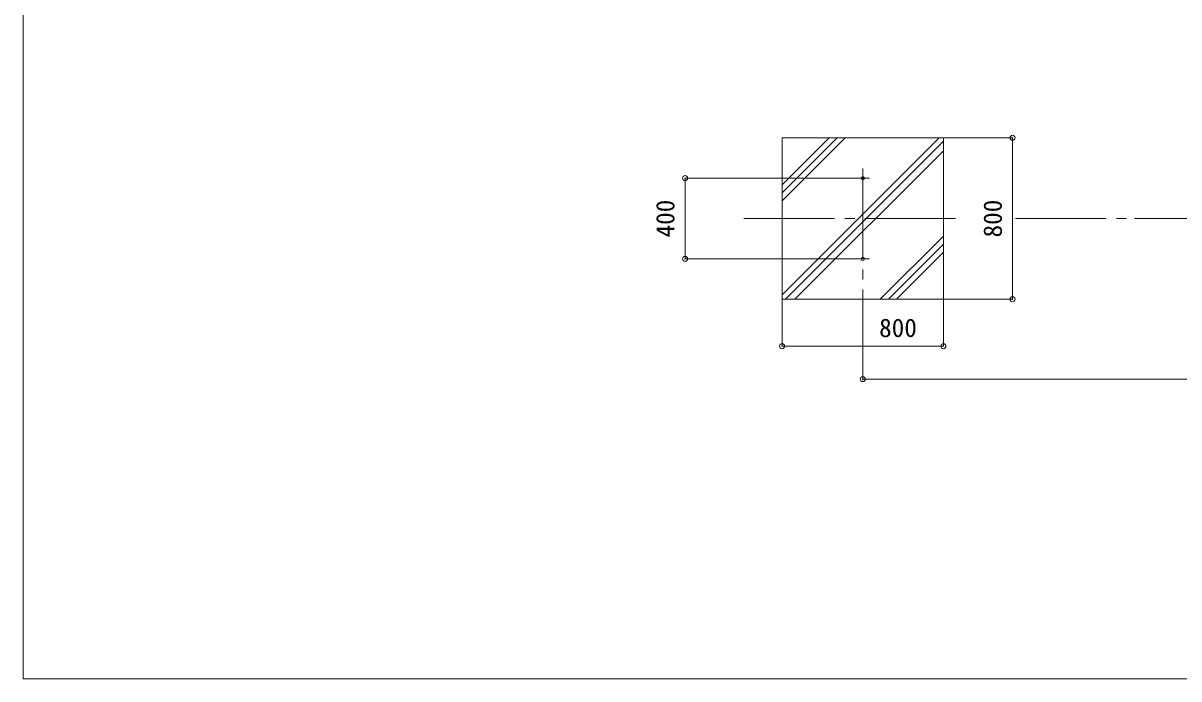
# Model space of a CAD drawing. Units: millimetres, scale not verified. Extents: x -10247 to 10142, y -7132 to 7111.
# Drawn here: x -10247 to -4517, y -7132 to -3881 of the extents above; entities that cross this region are included whole.
import ezdxf
from ezdxf.enums import TextEntityAlignment as Align

# ---------------------------------------------------------------- set-up
doc = ezdxf.new("R2010")
doc.units = ezdxf.units.MM
doc.header["$LTSCALE"] = 50
doc.header["$PDMODE"] = 32
doc.header["$PDSIZE"] = 25
doc.linetypes.add('CHAIN2', pattern=[12, 9, -1, 1, -1])
doc.layers.add('0-0_1', color=4, linetype='Continuous', lineweight=18)
doc.layers.add('1-0_SPLIN', color=7, linetype='Continuous', lineweight=18)
doc.styles.add('ＭＳ ゴシック', font='')
doc.styles.get('ＭＳ ゴシック').set_extended_font_data('MS Gothic')

msp = doc.modelspace()

# ---------------------------------------------------------------- linework, layer by layer
at = {"layer": '0-0_1', "color": 7}
for q in [(-10247.3, 7110.81), (10142.08, -7131.76)]:
    msp.add_line((-10247.3, -7131.76), q, dxfattribs=at)
at = {"layer": '0-0_1', "lineweight": 9}
for p, q in [((-5714.18, -4449.92), (-5342, -4449.92)), ((-5342, -4449.92), (-5342, -5249.92)), ((-6965.3, -4649.92), (-6965.3, -5049.92)), ((-6111.76, -4649.92), (-6965.3, -4649.92)), ((-6111.76, -5049.92), (-6965.3, -5049.92)), ((-6484.49, -5249.06), (-6484.49, -5482.59)), ((-5714.18, -5249.92), (-5342, -5249.92)), ((-5684.49, -5249.06), (-5684.49, -5482.59)), ((-6484.49, -5482.59), (-5684.49, -5482.59)), ((-6084.49, -5493.85), (-6084.49, -5650.7)), ((-6084.49, -5646.04), (-14.49, -5646.04))]:
    msp.add_line(p, q, dxfattribs=at)
at = {"layer": '0-0_1'}
for p in [(-5342, -4449.92), (-6965.3, -4649.92), (-6965.3, -5049.92), (-5342, -5249.92), (-6484.49, -5482.59), (-5684.49, -5482.59), (-6084.49, -5646.04)]:
    msp.add_point(p, dxfattribs=at)
at = {"layer": '1-0_SPLIN', "color": 2}
for p, q in [((-5705.98, -4449.92), (-6484.49, -5228.43)), ((-6171.63, -4449.92), (-6484.49, -4762.78)), ((-6211.63, -4449.92), (-6484.49, -4722.78)), ((-6251.62, -4449.92), (-6484.49, -4682.78)), ((-5684.49, -4467.25), (-6467.16, -5249.92)), ((-5684.49, -4513.62), (-6420.79, -5249.92)), ((-5684.49, -4937.06), (-5997.35, -5249.92)), ((-5684.49, -4977.05), (-5957.35, -5249.92)), ((-5684.49, -5017.05), (-5917.35, -5249.92))]:
    msp.add_line(p, q, dxfattribs=at)
at = {"layer": '1-0_SPLIN', "color": 2, "linetype": 'CHAIN2'}
for p, q in [((-6084.49, -4601.78), (-6084.49, -5543.62)), ((-6115.74, -4649.92), (-6051.08, -4649.92)), ((-6673.85, -4849.92), (-5620.7, -4849.92)), ((-6115.74, -5049.92), (-6051.08, -5049.92))]:
    msp.add_line(p, q, dxfattribs=at)
at = {"layer": '1-0_SPLIN', "color": 2}
msp.add_lwpolyline([(-6484.49, -4449.92), (-6484.49, -5249.92), (-5684.49, -5249.92), (-5684.49, -4449.92)], close=True, dxfattribs=at)
at = {"layer": '1-0_SPLIN', "color": 2, "linetype": 'CHAIN2'}
msp.add_lwpolyline([(-5326.84, -4849.92), (-4736.43, -4849.92), (2286.22, -4849.92)], dxfattribs=at)
at = {"layer": '1-0_SPLIN', "color": 2}
for centre in [(-6084.49, -4649.92), (-6084.49, -5049.92)]:
    msp.add_circle(centre, 8, dxfattribs=at)

# ---------------------------------------------------------------- texts
at = {"layer": '0-0_1', "style": 'ＭＳ ゴシック'}
for s, p in [('400', (-6990.3, -4943.67)), ('800', (-5367, -4943.67))]:
    msp.add_text(s, height=91.64, rotation=90, dxfattribs=at).set_placement(p, align=Align.BOTTOM_LEFT)
msp.add_text('800', height=91.64, dxfattribs=at).set_placement((-6003.09, -5464.89), align=Align.BOTTOM_LEFT)

doc.saveas('drawing.dxf')
